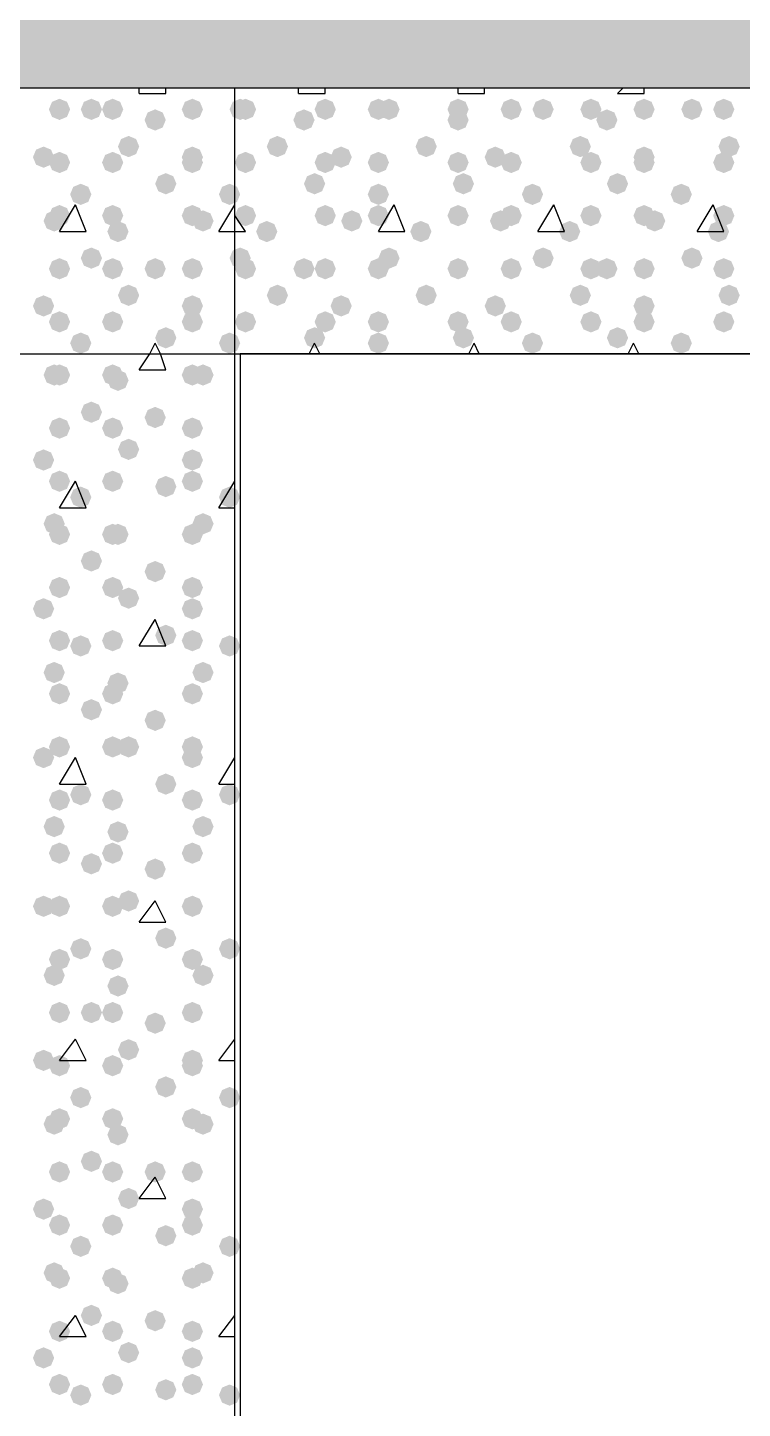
# Model space of a CAD drawing. Header units: millimetres. Extents: x 0 to 420, y 0 to 297.
# Drawn here: x 195.24 to 200.94, y 196.24 to 207.24 of the extents above; entities that cross this region are included whole.
import ezdxf

# ---------------------------------------------------------------- set-up
doc = ezdxf.new("R2010")
doc.units = ezdxf.units.MM
doc.layers.get('0').update_dxf_attribs({"linetype": 'CONTINUOUS'})

msp = doc.modelspace()

# ---------------------------------------------------------------- hatches: boundary and pattern name
at = {"true_color": 0x000008}
h = msp.add_hatch(color=0, dxfattribs=at)
h.paths.add_polyline_path([(379.518333, 225.806), (33.401, 225.806), (379.518333, 206.756)], flags=0)
h.paths.add_polyline_path([(33.401, 225.806), (379.518333, 206.756), (33.401, 206.756)], flags=0)
at = {"true_color": 0x000007}
for points in [[(195.58, 206.586667), (195.555129, 206.526871), (195.495333, 206.502), (195.435538, 206.526871), (195.410667, 206.586667), (195.435537, 206.646462), (195.495333, 206.671333), (195.555129, 206.646463)], [(195.834, 206.586667), (195.809129, 206.526871), (195.749333, 206.502), (195.689538, 206.526871), (195.664667, 206.586667), (195.689537, 206.646462), (195.749333, 206.671333), (195.809129, 206.646463)], [(196.003333, 206.586667), (195.978462, 206.526871), (195.918667, 206.502), (195.858871, 206.526871), (195.834, 206.586667), (195.858871, 206.646462), (195.918667, 206.671333), (195.978462, 206.646463)], [(196.638333, 206.586667), (196.613463, 206.526871), (196.553667, 206.502), (196.493871, 206.526871), (196.469, 206.586667), (196.493871, 206.646462), (196.553667, 206.671333), (196.613462, 206.646463)], [(196.342, 206.502), (196.317129, 206.442204), (196.257333, 206.417333), (196.197538, 206.442204), (196.172667, 206.502), (196.197537, 206.561796), (196.257333, 206.586667), (196.317129, 206.561796)], [(195.453, 206.205667), (195.428129, 206.145871), (195.368333, 206.121), (195.308538, 206.145871), (195.283667, 206.205667), (195.308537, 206.265462), (195.368333, 206.290333), (195.428129, 206.265463)], [(196.130333, 206.290333), (196.105462, 206.230537), (196.045667, 206.205667), (195.985871, 206.230537), (195.961, 206.290333), (195.985871, 206.350129), (196.045667, 206.375), (196.105462, 206.350129)], [(196.638333, 206.205667), (196.613463, 206.145871), (196.553667, 206.121), (196.493871, 206.145871), (196.469, 206.205667), (196.493871, 206.265462), (196.553667, 206.290333), (196.613462, 206.265463)], [(195.58, 206.163333), (195.555129, 206.103537), (195.495333, 206.078667), (195.435538, 206.103537), (195.410667, 206.163333), (195.435537, 206.223129), (195.495333, 206.248), (195.555129, 206.223129)], [(196.003333, 206.163333), (195.978462, 206.103537), (195.918667, 206.078667), (195.858871, 206.103537), (195.834, 206.163333), (195.858871, 206.223129), (195.918667, 206.248), (195.978462, 206.223129)], [(196.638333, 206.163333), (196.613463, 206.103537), (196.553667, 206.078667), (196.493871, 206.103537), (196.469, 206.163333), (196.493871, 206.223129), (196.553667, 206.248), (196.613462, 206.223129)], [(196.426667, 205.994), (196.401796, 205.934204), (196.342, 205.909333), (196.282204, 205.934204), (196.257333, 205.994), (196.282204, 206.053796), (196.342, 206.078667), (196.401796, 206.053796)], [(195.749333, 205.909333), (195.724463, 205.849538), (195.664667, 205.824667), (195.604871, 205.849538), (195.58, 205.909333), (195.604871, 205.969129), (195.664667, 205.994), (195.724462, 205.969129)], [(196.934667, 205.909333), (196.909796, 205.849538), (196.85, 205.824667), (196.790204, 205.849538), (196.765333, 205.909333), (196.790204, 205.969129), (196.85, 205.994), (196.909796, 205.969129)], [(195.537667, 205.697667), (195.512796, 205.637871), (195.453, 205.613), (195.393204, 205.637871), (195.368333, 205.697667), (195.393204, 205.757462), (195.453, 205.782333), (195.512796, 205.757463)], [(195.58, 205.74), (195.555129, 205.680204), (195.495333, 205.655333), (195.435538, 205.680204), (195.410667, 205.74), (195.435537, 205.799796), (195.495333, 205.824667), (195.555129, 205.799796)], [(196.003333, 205.74), (195.978462, 205.680204), (195.918667, 205.655333), (195.858871, 205.680204), (195.834, 205.74), (195.858871, 205.799796), (195.918667, 205.824667), (195.978462, 205.799796)], [(196.638333, 205.74), (196.613463, 205.680204), (196.553667, 205.655333), (196.493871, 205.680204), (196.469, 205.74), (196.493871, 205.799796), (196.553667, 205.824667), (196.613462, 205.799796)], [(196.723, 205.697667), (196.698129, 205.637871), (196.638333, 205.613), (196.578537, 205.637871), (196.553667, 205.697667), (196.578537, 205.757462), (196.638333, 205.782333), (196.698129, 205.757463)], [(196.045667, 205.613), (196.020796, 205.553204), (195.961, 205.528333), (195.901204, 205.553204), (195.876333, 205.613), (195.901204, 205.672796), (195.961, 205.697667), (196.020796, 205.672796)], [(195.834, 205.401333), (195.809129, 205.341537), (195.749333, 205.316667), (195.689538, 205.341537), (195.664667, 205.401333), (195.689537, 205.461129), (195.749333, 205.486), (195.809129, 205.461129)], [(195.58, 205.316667), (195.555129, 205.256871), (195.495333, 205.232), (195.435538, 205.256871), (195.410667, 205.316667), (195.435537, 205.376462), (195.495333, 205.401333), (195.555129, 205.376463)], [(196.003333, 205.316667), (195.978462, 205.256871), (195.918667, 205.232), (195.858871, 205.256871), (195.834, 205.316667), (195.858871, 205.376462), (195.918667, 205.401333), (195.978462, 205.376463)], [(196.342, 205.316667), (196.317129, 205.256871), (196.257333, 205.232), (196.197538, 205.256871), (196.172667, 205.316667), (196.197537, 205.376462), (196.257333, 205.401333), (196.317129, 205.376463)], [(196.638333, 205.316667), (196.613463, 205.256871), (196.553667, 205.232), (196.493871, 205.256871), (196.469, 205.316667), (196.493871, 205.376462), (196.553667, 205.401333), (196.613462, 205.376463)], [(196.130333, 205.105), (196.105462, 205.045204), (196.045667, 205.020333), (195.985871, 205.045204), (195.961, 205.105), (195.985871, 205.164796), (196.045667, 205.189667), (196.105462, 205.164796)], [(195.453, 205.020333), (195.428129, 204.960537), (195.368333, 204.935667), (195.308538, 204.960537), (195.283667, 205.020333), (195.308537, 205.080129), (195.368333, 205.105), (195.428129, 205.080129)], [(196.638333, 205.020333), (196.613463, 204.960537), (196.553667, 204.935667), (196.493871, 204.960537), (196.469, 205.020333), (196.493871, 205.080129), (196.553667, 205.105), (196.613462, 205.080129)], [(195.58, 204.893333), (195.555129, 204.833537), (195.495333, 204.808667), (195.435538, 204.833537), (195.410667, 204.893333), (195.435537, 204.953129), (195.495333, 204.978), (195.555129, 204.953129)], [(196.003333, 204.893333), (195.978462, 204.833537), (195.918667, 204.808667), (195.858871, 204.833537), (195.834, 204.893333), (195.858871, 204.953129), (195.918667, 204.978), (195.978462, 204.953129)], [(196.638333, 204.893333), (196.613463, 204.833537), (196.553667, 204.808667), (196.493871, 204.833537), (196.469, 204.893333), (196.493871, 204.953129), (196.553667, 204.978), (196.613462, 204.953129)], [(195.749333, 204.724), (195.724463, 204.664204), (195.664667, 204.639333), (195.604871, 204.664204), (195.58, 204.724), (195.604871, 204.783796), (195.664667, 204.808667), (195.724462, 204.783796)], [(196.426667, 204.766333), (196.401796, 204.706537), (196.342, 204.681667), (196.282204, 204.706537), (196.257333, 204.766333), (196.282204, 204.826129), (196.342, 204.851), (196.401796, 204.826129)], [(196.934667, 204.724), (196.909796, 204.664204), (196.85, 204.639333), (196.790204, 204.664204), (196.765333, 204.724), (196.790204, 204.783796), (196.85, 204.808667), (196.909796, 204.783796)]]:
    msp.add_hatch(color=0, dxfattribs=at).paths.add_polyline_path(points, flags=0)
at = {"true_color": 0x000008}
for points in [[(197.019333, 206.586667), (196.994463, 206.526871), (196.934667, 206.502), (196.874871, 206.526871), (196.85, 206.586667), (196.874871, 206.646462), (196.934667, 206.671333), (196.994462, 206.646463)], [(197.061667, 206.586667), (197.036796, 206.526871), (196.977, 206.502), (196.917204, 206.526871), (196.892333, 206.586667), (196.917204, 206.646462), (196.977, 206.671333), (197.036796, 206.646463)], [(197.696667, 206.586667), (197.671796, 206.526871), (197.612, 206.502), (197.552204, 206.526871), (197.527333, 206.586667), (197.552204, 206.646462), (197.612, 206.671333), (197.671796, 206.646463)], [(198.12, 206.586667), (198.095129, 206.526871), (198.035333, 206.502), (197.975538, 206.526871), (197.950667, 206.586667), (197.975537, 206.646462), (198.035333, 206.671333), (198.095129, 206.646463)], [(198.204667, 206.586667), (198.179796, 206.526871), (198.12, 206.502), (198.060204, 206.526871), (198.035333, 206.586667), (198.060204, 206.646462), (198.12, 206.671333), (198.179796, 206.646463)], [(198.755, 206.586667), (198.730129, 206.526871), (198.670333, 206.502), (198.610538, 206.526871), (198.585667, 206.586667), (198.610537, 206.646462), (198.670333, 206.671333), (198.730129, 206.646463)], [(199.178333, 206.586667), (199.153462, 206.526871), (199.093667, 206.502), (199.033871, 206.526871), (199.009, 206.586667), (199.033871, 206.646462), (199.093667, 206.671333), (199.153462, 206.646463)], [(199.432333, 206.586667), (199.407462, 206.526871), (199.347667, 206.502), (199.287871, 206.526871), (199.263, 206.586667), (199.287871, 206.646462), (199.347667, 206.671333), (199.407462, 206.646463)], [(199.813333, 206.586667), (199.788462, 206.526871), (199.728667, 206.502), (199.668871, 206.526871), (199.644, 206.586667), (199.668871, 206.646462), (199.728667, 206.671333), (199.788462, 206.646463)], [(200.236667, 206.586667), (200.211796, 206.526871), (200.152, 206.502), (200.092204, 206.526871), (200.067333, 206.586667), (200.092204, 206.646462), (200.152, 206.671333), (200.211796, 206.646463)], [(200.617667, 206.586667), (200.592796, 206.526871), (200.533, 206.502), (200.473204, 206.526871), (200.448333, 206.586667), (200.473204, 206.646462), (200.533, 206.671333), (200.592796, 206.646463)], [(200.871667, 206.586667), (200.846796, 206.526871), (200.787, 206.502), (200.727204, 206.526871), (200.702333, 206.586667), (200.727204, 206.646462), (200.787, 206.671333), (200.846796, 206.646463)], [(197.527333, 206.502), (197.502462, 206.442204), (197.442667, 206.417333), (197.382871, 206.442204), (197.358, 206.502), (197.382871, 206.561796), (197.442667, 206.586667), (197.502462, 206.561796)], [(198.755, 206.502), (198.730129, 206.442204), (198.670333, 206.417333), (198.610538, 206.442204), (198.585667, 206.502), (198.610537, 206.561796), (198.670333, 206.586667), (198.730129, 206.561796)], [(199.940333, 206.502), (199.915462, 206.442204), (199.855667, 206.417333), (199.795871, 206.442204), (199.771, 206.502), (199.795871, 206.561796), (199.855667, 206.586667), (199.915462, 206.561796)], [(197.315667, 206.290333), (197.290796, 206.230537), (197.231, 206.205667), (197.171204, 206.230537), (197.146333, 206.290333), (197.171204, 206.350129), (197.231, 206.375), (197.290796, 206.350129)], [(197.823667, 206.205667), (197.798796, 206.145871), (197.739, 206.121), (197.679204, 206.145871), (197.654333, 206.205667), (197.679204, 206.265462), (197.739, 206.290333), (197.798796, 206.265463)], [(198.501, 206.290333), (198.476129, 206.230537), (198.416333, 206.205667), (198.356538, 206.230537), (198.331667, 206.290333), (198.356537, 206.350129), (198.416333, 206.375), (198.476129, 206.350129)], [(199.051333, 206.205667), (199.026462, 206.145871), (198.966667, 206.121), (198.906871, 206.145871), (198.882, 206.205667), (198.906871, 206.265462), (198.966667, 206.290333), (199.026462, 206.265463)], [(199.728667, 206.290333), (199.703796, 206.230537), (199.644, 206.205667), (199.584204, 206.230537), (199.559333, 206.290333), (199.584204, 206.350129), (199.644, 206.375), (199.703796, 206.350129)], [(200.236667, 206.205667), (200.211796, 206.145871), (200.152, 206.121), (200.092204, 206.145871), (200.067333, 206.205667), (200.092204, 206.265462), (200.152, 206.290333), (200.211796, 206.265463)], [(200.914, 206.290333), (200.889129, 206.230537), (200.829333, 206.205667), (200.769538, 206.230537), (200.744667, 206.290333), (200.769537, 206.350129), (200.829333, 206.375), (200.889129, 206.350129)], [(197.061667, 206.163333), (197.036796, 206.103537), (196.977, 206.078667), (196.917204, 206.103537), (196.892333, 206.163333), (196.917204, 206.223129), (196.977, 206.248), (197.036796, 206.223129)], [(197.696667, 206.163333), (197.671796, 206.103537), (197.612, 206.078667), (197.552204, 206.103537), (197.527333, 206.163333), (197.552204, 206.223129), (197.612, 206.248), (197.671796, 206.223129)], [(198.12, 206.163333), (198.095129, 206.103537), (198.035333, 206.078667), (197.975538, 206.103537), (197.950667, 206.163333), (197.975537, 206.223129), (198.035333, 206.248), (198.095129, 206.223129)], [(198.755, 206.163333), (198.730129, 206.103537), (198.670333, 206.078667), (198.610538, 206.103537), (198.585667, 206.163333), (198.610537, 206.223129), (198.670333, 206.248), (198.730129, 206.223129)], [(199.178333, 206.163333), (199.153462, 206.103537), (199.093667, 206.078667), (199.033871, 206.103537), (199.009, 206.163333), (199.033871, 206.223129), (199.093667, 206.248), (199.153462, 206.223129)], [(199.813333, 206.163333), (199.788462, 206.103537), (199.728667, 206.078667), (199.668871, 206.103537), (199.644, 206.163333), (199.668871, 206.223129), (199.728667, 206.248), (199.788462, 206.223129)], [(200.236667, 206.163333), (200.211796, 206.103537), (200.152, 206.078667), (200.092204, 206.103537), (200.067333, 206.163333), (200.092204, 206.223129), (200.152, 206.248), (200.211796, 206.223129)], [(200.871667, 206.163333), (200.846796, 206.103537), (200.787, 206.078667), (200.727204, 206.103537), (200.702333, 206.163333), (200.727204, 206.223129), (200.787, 206.248), (200.846796, 206.223129)], [(197.612, 205.994), (197.587129, 205.934204), (197.527333, 205.909333), (197.467537, 205.934204), (197.442667, 205.994), (197.467537, 206.053796), (197.527333, 206.078667), (197.587129, 206.053796)], [(198.797333, 205.994), (198.772462, 205.934204), (198.712667, 205.909333), (198.652871, 205.934204), (198.628, 205.994), (198.652871, 206.053796), (198.712667, 206.078667), (198.772462, 206.053796)], [(200.025, 205.994), (200.000129, 205.934204), (199.940333, 205.909333), (199.880538, 205.934204), (199.855667, 205.994), (199.880537, 206.053796), (199.940333, 206.078667), (200.000129, 206.053796)], [(198.12, 205.909333), (198.095129, 205.849538), (198.035333, 205.824667), (197.975538, 205.849538), (197.950667, 205.909333), (197.975537, 205.969129), (198.035333, 205.994), (198.095129, 205.969129)], [(199.347667, 205.909333), (199.322796, 205.849538), (199.263, 205.824667), (199.203204, 205.849538), (199.178333, 205.909333), (199.203204, 205.969129), (199.263, 205.994), (199.322796, 205.969129)], [(200.533, 205.909333), (200.508129, 205.849538), (200.448333, 205.824667), (200.388537, 205.849538), (200.363667, 205.909333), (200.388537, 205.969129), (200.448333, 205.994), (200.508129, 205.969129)], [(197.061667, 205.74), (197.036796, 205.680204), (196.977, 205.655333), (196.917204, 205.680204), (196.892333, 205.74), (196.917204, 205.799796), (196.977, 205.824667), (197.036796, 205.799796)], [(197.696667, 205.74), (197.671796, 205.680204), (197.612, 205.655333), (197.552204, 205.680204), (197.527333, 205.74), (197.552204, 205.799796), (197.612, 205.824667), (197.671796, 205.799796)], [(197.908333, 205.697667), (197.883463, 205.637871), (197.823667, 205.613), (197.763871, 205.637871), (197.739, 205.697667), (197.763871, 205.757462), (197.823667, 205.782333), (197.883462, 205.757463)], [(198.12, 205.74), (198.095129, 205.680204), (198.035333, 205.655333), (197.975538, 205.680204), (197.950667, 205.74), (197.975537, 205.799796), (198.035333, 205.824667), (198.095129, 205.799796)], [(198.755, 205.74), (198.730129, 205.680204), (198.670333, 205.655333), (198.610538, 205.680204), (198.585667, 205.74), (198.610537, 205.799796), (198.670333, 205.824667), (198.730129, 205.799796)], [(199.093667, 205.697667), (199.068796, 205.637871), (199.009, 205.613), (198.949204, 205.637871), (198.924333, 205.697667), (198.949204, 205.757462), (199.009, 205.782333), (199.068796, 205.757463)], [(199.178333, 205.74), (199.153462, 205.680204), (199.093667, 205.655333), (199.033871, 205.680204), (199.009, 205.74), (199.033871, 205.799796), (199.093667, 205.824667), (199.153462, 205.799796)], [(199.813333, 205.74), (199.788462, 205.680204), (199.728667, 205.655333), (199.668871, 205.680204), (199.644, 205.74), (199.668871, 205.799796), (199.728667, 205.824667), (199.788462, 205.799796)], [(200.236667, 205.74), (200.211796, 205.680204), (200.152, 205.655333), (200.092204, 205.680204), (200.067333, 205.74), (200.092204, 205.799796), (200.152, 205.824667), (200.211796, 205.799796)], [(200.321333, 205.697667), (200.296462, 205.637871), (200.236667, 205.613), (200.176871, 205.637871), (200.152, 205.697667), (200.176871, 205.757462), (200.236667, 205.782333), (200.296462, 205.757463)], [(200.871667, 205.74), (200.846796, 205.680204), (200.787, 205.655333), (200.727204, 205.680204), (200.702333, 205.74), (200.727204, 205.799796), (200.787, 205.824667), (200.846796, 205.799796)], [(197.231, 205.613), (197.206129, 205.553204), (197.146333, 205.528333), (197.086538, 205.553204), (197.061667, 205.613), (197.086537, 205.672796), (197.146333, 205.697667), (197.206129, 205.672796)], [(198.458667, 205.613), (198.433796, 205.553204), (198.374, 205.528333), (198.314204, 205.553204), (198.289333, 205.613), (198.314204, 205.672796), (198.374, 205.697667), (198.433796, 205.672796)], [(199.644, 205.613), (199.619129, 205.553204), (199.559333, 205.528333), (199.499538, 205.553204), (199.474667, 205.613), (199.499537, 205.672796), (199.559333, 205.697667), (199.619129, 205.672796)], [(200.829333, 205.613), (200.804463, 205.553204), (200.744667, 205.528333), (200.684871, 205.553204), (200.66, 205.613), (200.684871, 205.672796), (200.744667, 205.697667), (200.804462, 205.672796)], [(197.019333, 205.401333), (196.994463, 205.341537), (196.934667, 205.316667), (196.874871, 205.341537), (196.85, 205.401333), (196.874871, 205.461129), (196.934667, 205.486), (196.994462, 205.461129)], [(198.204667, 205.401333), (198.179796, 205.341537), (198.12, 205.316667), (198.060204, 205.341537), (198.035333, 205.401333), (198.060204, 205.461129), (198.12, 205.486), (198.179796, 205.461129)], [(199.432333, 205.401333), (199.407462, 205.341537), (199.347667, 205.316667), (199.287871, 205.341537), (199.263, 205.401333), (199.287871, 205.461129), (199.347667, 205.486), (199.407462, 205.461129)], [(200.617667, 205.401333), (200.592796, 205.341537), (200.533, 205.316667), (200.473204, 205.341537), (200.448333, 205.401333), (200.473204, 205.461129), (200.533, 205.486), (200.592796, 205.461129)], [(197.061667, 205.316667), (197.036796, 205.256871), (196.977, 205.232), (196.917204, 205.256871), (196.892333, 205.316667), (196.917204, 205.376462), (196.977, 205.401333), (197.036796, 205.376463)], [(197.527333, 205.316667), (197.502462, 205.256871), (197.442667, 205.232), (197.382871, 205.256871), (197.358, 205.316667), (197.382871, 205.376462), (197.442667, 205.401333), (197.502462, 205.376463)], [(197.696667, 205.316667), (197.671796, 205.256871), (197.612, 205.232), (197.552204, 205.256871), (197.527333, 205.316667), (197.552204, 205.376462), (197.612, 205.401333), (197.671796, 205.376463)], [(198.12, 205.316667), (198.095129, 205.256871), (198.035333, 205.232), (197.975538, 205.256871), (197.950667, 205.316667), (197.975537, 205.376462), (198.035333, 205.401333), (198.095129, 205.376463)], [(198.755, 205.316667), (198.730129, 205.256871), (198.670333, 205.232), (198.610538, 205.256871), (198.585667, 205.316667), (198.610537, 205.376462), (198.670333, 205.401333), (198.730129, 205.376463)], [(198.755, 205.316667), (198.730129, 205.256871), (198.670333, 205.232), (198.610538, 205.256871), (198.585667, 205.316667), (198.610537, 205.376462), (198.670333, 205.401333), (198.730129, 205.376463)], [(199.178333, 205.316667), (199.153462, 205.256871), (199.093667, 205.232), (199.033871, 205.256871), (199.009, 205.316667), (199.033871, 205.376462), (199.093667, 205.401333), (199.153462, 205.376463)], [(199.813333, 205.316667), (199.788462, 205.256871), (199.728667, 205.232), (199.668871, 205.256871), (199.644, 205.316667), (199.668871, 205.376462), (199.728667, 205.401333), (199.788462, 205.376463)], [(199.940333, 205.316667), (199.915462, 205.256871), (199.855667, 205.232), (199.795871, 205.256871), (199.771, 205.316667), (199.795871, 205.376462), (199.855667, 205.401333), (199.915462, 205.376463)], [(200.236667, 205.316667), (200.211796, 205.256871), (200.152, 205.232), (200.092204, 205.256871), (200.067333, 205.316667), (200.092204, 205.376462), (200.152, 205.401333), (200.211796, 205.376463)], [(200.871667, 205.316667), (200.846796, 205.256871), (200.787, 205.232), (200.727204, 205.256871), (200.702333, 205.316667), (200.727204, 205.376462), (200.787, 205.401333), (200.846796, 205.376463)], [(197.315667, 205.105), (197.290796, 205.045204), (197.231, 205.020333), (197.171204, 205.045204), (197.146333, 205.105), (197.171204, 205.164796), (197.231, 205.189667), (197.290796, 205.164796)], [(198.501, 205.105), (198.476129, 205.045204), (198.416333, 205.020333), (198.356538, 205.045204), (198.331667, 205.105), (198.356537, 205.164796), (198.416333, 205.189667), (198.476129, 205.164796)], [(199.728667, 205.105), (199.703796, 205.045204), (199.644, 205.020333), (199.584204, 205.045204), (199.559333, 205.105), (199.584204, 205.164796), (199.644, 205.189667), (199.703796, 205.164796)], [(200.914, 205.105), (200.889129, 205.045204), (200.829333, 205.020333), (200.769538, 205.045204), (200.744667, 205.105), (200.769537, 205.164796), (200.829333, 205.189667), (200.889129, 205.164796)], [(197.823667, 205.020333), (197.798796, 204.960537), (197.739, 204.935667), (197.679204, 204.960537), (197.654333, 205.020333), (197.679204, 205.080129), (197.739, 205.105), (197.798796, 205.080129)], [(199.051333, 205.020333), (199.026462, 204.960537), (198.966667, 204.935667), (198.906871, 204.960537), (198.882, 205.020333), (198.906871, 205.080129), (198.966667, 205.105), (199.026462, 205.080129)], [(200.236667, 205.020333), (200.211796, 204.960537), (200.152, 204.935667), (200.092204, 204.960537), (200.067333, 205.020333), (200.092204, 205.080129), (200.152, 205.105), (200.211796, 205.080129)], [(197.061667, 204.893333), (197.036796, 204.833537), (196.977, 204.808667), (196.917204, 204.833537), (196.892333, 204.893333), (196.917204, 204.953129), (196.977, 204.978), (197.036796, 204.953129)], [(197.696667, 204.893333), (197.671796, 204.833537), (197.612, 204.808667), (197.552204, 204.833537), (197.527333, 204.893333), (197.552204, 204.953129), (197.612, 204.978), (197.671796, 204.953129)], [(198.12, 204.893333), (198.095129, 204.833537), (198.035333, 204.808667), (197.975538, 204.833537), (197.950667, 204.893333), (197.975537, 204.953129), (198.035333, 204.978), (198.095129, 204.953129)], [(198.755, 204.893333), (198.730129, 204.833537), (198.670333, 204.808667), (198.610538, 204.833537), (198.585667, 204.893333), (198.610537, 204.953129), (198.670333, 204.978), (198.730129, 204.953129)], [(199.178333, 204.893333), (199.153462, 204.833537), (199.093667, 204.808667), (199.033871, 204.833537), (199.009, 204.893333), (199.033871, 204.953129), (199.093667, 204.978), (199.153462, 204.953129)], [(199.813333, 204.893333), (199.788462, 204.833537), (199.728667, 204.808667), (199.668871, 204.833537), (199.644, 204.893333), (199.668871, 204.953129), (199.728667, 204.978), (199.788462, 204.953129)], [(200.236667, 204.893333), (200.211796, 204.833537), (200.152, 204.808667), (200.092204, 204.833537), (200.067333, 204.893333), (200.092204, 204.953129), (200.152, 204.978), (200.211796, 204.953129)], [(200.871667, 204.893333), (200.846796, 204.833537), (200.787, 204.808667), (200.727204, 204.833537), (200.702333, 204.893333), (200.727204, 204.953129), (200.787, 204.978), (200.846796, 204.953129)], [(197.612, 204.766333), (197.587129, 204.706537), (197.527333, 204.681667), (197.467537, 204.706537), (197.442667, 204.766333), (197.467537, 204.826129), (197.527333, 204.851), (197.587129, 204.826129)], [(198.12, 204.724), (198.095129, 204.664204), (198.035333, 204.639333), (197.975538, 204.664204), (197.950667, 204.724), (197.975537, 204.783796), (198.035333, 204.808667), (198.095129, 204.783796)], [(198.797333, 204.766333), (198.772462, 204.706537), (198.712667, 204.681667), (198.652871, 204.706537), (198.628, 204.766333), (198.652871, 204.826129), (198.712667, 204.851), (198.772462, 204.826129)], [(199.347667, 204.724), (199.322796, 204.664204), (199.263, 204.639333), (199.203204, 204.664204), (199.178333, 204.724), (199.203204, 204.783796), (199.263, 204.808667), (199.322796, 204.783796)], [(200.025, 204.766333), (200.000129, 204.706537), (199.940333, 204.681667), (199.880538, 204.706537), (199.855667, 204.766333), (199.880537, 204.826129), (199.940333, 204.851), (200.000129, 204.826129)], [(200.533, 204.724), (200.508129, 204.664204), (200.448333, 204.639333), (200.388537, 204.664204), (200.363667, 204.724), (200.388537, 204.783796), (200.448333, 204.808667), (200.508129, 204.783796)], [(195.537667, 204.47), (195.512796, 204.410204), (195.453, 204.385333), (195.393204, 204.410204), (195.368333, 204.47), (195.393204, 204.529796), (195.453, 204.554667), (195.512796, 204.529796)], [(195.58, 204.47), (195.555129, 204.410204), (195.495333, 204.385333), (195.435538, 204.410204), (195.410667, 204.47), (195.435537, 204.529796), (195.495333, 204.554667), (195.555129, 204.529796)], [(196.003333, 204.47), (195.978462, 204.410204), (195.918667, 204.385333), (195.858871, 204.410204), (195.834, 204.47), (195.858871, 204.529796), (195.918667, 204.554667), (195.978462, 204.529796)], [(196.638333, 204.47), (196.613463, 204.410204), (196.553667, 204.385333), (196.493871, 204.410204), (196.469, 204.47), (196.493871, 204.529796), (196.553667, 204.554667), (196.613462, 204.529796)], [(196.723, 204.47), (196.698129, 204.410204), (196.638333, 204.385333), (196.578537, 204.410204), (196.553667, 204.47), (196.578537, 204.529796), (196.638333, 204.554667), (196.698129, 204.529796)], [(196.045667, 204.427667), (196.020796, 204.367871), (195.961, 204.343), (195.901204, 204.367871), (195.876333, 204.427667), (195.901204, 204.487462), (195.961, 204.512333), (196.020796, 204.487463)], [(195.834, 204.173667), (195.809129, 204.113871), (195.749333, 204.089), (195.689538, 204.113871), (195.664667, 204.173667), (195.689537, 204.233462), (195.749333, 204.258333), (195.809129, 204.233463)], [(196.342, 204.131333), (196.317129, 204.071537), (196.257333, 204.046667), (196.197538, 204.071537), (196.172667, 204.131333), (196.197537, 204.191129), (196.257333, 204.216), (196.317129, 204.191129)], [(195.58, 204.046667), (195.555129, 203.986871), (195.495333, 203.962), (195.435538, 203.986871), (195.410667, 204.046667), (195.435537, 204.106462), (195.495333, 204.131333), (195.555129, 204.106463)], [(196.003333, 204.046667), (195.978462, 203.986871), (195.918667, 203.962), (195.858871, 203.986871), (195.834, 204.046667), (195.858871, 204.106462), (195.918667, 204.131333), (195.978462, 204.106463)], [(196.638333, 204.046667), (196.613463, 203.986871), (196.553667, 203.962), (196.493871, 203.986871), (196.469, 204.046667), (196.493871, 204.106462), (196.553667, 204.131333), (196.613462, 204.106463)], [(195.453, 203.792667), (195.428129, 203.732871), (195.368333, 203.708), (195.308538, 203.732871), (195.283667, 203.792667), (195.308537, 203.852462), (195.368333, 203.877333), (195.428129, 203.852463)], [(196.130333, 203.877333), (196.105462, 203.817537), (196.045667, 203.792667), (195.985871, 203.817537), (195.961, 203.877333), (195.985871, 203.937129), (196.045667, 203.962), (196.105462, 203.937129)], [(196.638333, 203.792667), (196.613463, 203.732871), (196.553667, 203.708), (196.493871, 203.732871), (196.469, 203.792667), (196.493871, 203.852462), (196.553667, 203.877333), (196.613462, 203.852463)], [(195.58, 203.623333), (195.555129, 203.563538), (195.495333, 203.538667), (195.435538, 203.563538), (195.410667, 203.623333), (195.435537, 203.683129), (195.495333, 203.708), (195.555129, 203.683129)], [(196.003333, 203.623333), (195.978462, 203.563538), (195.918667, 203.538667), (195.858871, 203.563538), (195.834, 203.623333), (195.858871, 203.683129), (195.918667, 203.708), (195.978462, 203.683129)], [(196.426667, 203.581), (196.401796, 203.521204), (196.342, 203.496333), (196.282204, 203.521204), (196.257333, 203.581), (196.282204, 203.640796), (196.342, 203.665667), (196.401796, 203.640796)], [(196.638333, 203.623333), (196.613463, 203.563538), (196.553667, 203.538667), (196.493871, 203.563538), (196.469, 203.623333), (196.493871, 203.683129), (196.553667, 203.708), (196.613462, 203.683129)], [(195.749333, 203.496333), (195.724463, 203.436537), (195.664667, 203.411667), (195.604871, 203.436537), (195.58, 203.496333), (195.604871, 203.556129), (195.664667, 203.581), (195.724462, 203.556129)], [(196.934667, 203.496333), (196.909796, 203.436537), (196.85, 203.411667), (196.790204, 203.436537), (196.765333, 203.496333), (196.790204, 203.556129), (196.85, 203.581), (196.909796, 203.556129)], [(195.537667, 203.284667), (195.512796, 203.224871), (195.453, 203.2), (195.393204, 203.224871), (195.368333, 203.284667), (195.393204, 203.344462), (195.453, 203.369333), (195.512796, 203.344463)], [(196.723, 203.284667), (196.698129, 203.224871), (196.638333, 203.2), (196.578537, 203.224871), (196.553667, 203.284667), (196.578537, 203.344462), (196.638333, 203.369333), (196.698129, 203.344463)], [(195.58, 203.2), (195.555129, 203.140204), (195.495333, 203.115333), (195.435538, 203.140204), (195.410667, 203.2), (195.435537, 203.259796), (195.495333, 203.284667), (195.555129, 203.259796)], [(196.003333, 203.2), (195.978462, 203.140204), (195.918667, 203.115333), (195.858871, 203.140204), (195.834, 203.2), (195.858871, 203.259796), (195.918667, 203.284667), (195.978462, 203.259796)], [(196.045667, 203.2), (196.020796, 203.140204), (195.961, 203.115333), (195.901204, 203.140204), (195.876333, 203.2), (195.901204, 203.259796), (195.961, 203.284667), (196.020796, 203.259796)], [(196.638333, 203.2), (196.613463, 203.140204), (196.553667, 203.115333), (196.493871, 203.140204), (196.469, 203.2), (196.493871, 203.259796), (196.553667, 203.284667), (196.613462, 203.259796)], [(195.834, 202.988333), (195.809129, 202.928537), (195.749333, 202.903667), (195.689538, 202.928537), (195.664667, 202.988333), (195.689537, 203.048129), (195.749333, 203.073), (195.809129, 203.048129)], [(196.342, 202.903667), (196.317129, 202.843871), (196.257333, 202.819), (196.197538, 202.843871), (196.172667, 202.903667), (196.197537, 202.963462), (196.257333, 202.988333), (196.317129, 202.963463)], [(195.58, 202.776667), (195.555129, 202.716871), (195.495333, 202.692), (195.435538, 202.716871), (195.410667, 202.776667), (195.435537, 202.836462), (195.495333, 202.861333), (195.555129, 202.836463)], [(196.003333, 202.776667), (195.978462, 202.716871), (195.918667, 202.692), (195.858871, 202.716871), (195.834, 202.776667), (195.858871, 202.836462), (195.918667, 202.861333), (195.978462, 202.836463)], [(196.130333, 202.692), (196.105462, 202.632204), (196.045667, 202.607333), (195.985871, 202.632204), (195.961, 202.692), (195.985871, 202.751796), (196.045667, 202.776667), (196.105462, 202.751796)], [(196.638333, 202.776667), (196.613463, 202.716871), (196.553667, 202.692), (196.493871, 202.716871), (196.469, 202.776667), (196.493871, 202.836462), (196.553667, 202.861333), (196.613462, 202.836463)], [(195.453, 202.607333), (195.428129, 202.547537), (195.368333, 202.522667), (195.308538, 202.547537), (195.283667, 202.607333), (195.308537, 202.667129), (195.368333, 202.692), (195.428129, 202.667129)], [(196.638333, 202.607333), (196.613463, 202.547537), (196.553667, 202.522667), (196.493871, 202.547537), (196.469, 202.607333), (196.493871, 202.667129), (196.553667, 202.692), (196.613462, 202.667129)], [(195.58, 202.353333), (195.555129, 202.293537), (195.495333, 202.268667), (195.435538, 202.293537), (195.410667, 202.353333), (195.435537, 202.413129), (195.495333, 202.438), (195.555129, 202.413129)], [(196.003333, 202.353333), (195.978462, 202.293537), (195.918667, 202.268667), (195.858871, 202.293537), (195.834, 202.353333), (195.858871, 202.413129), (195.918667, 202.438), (195.978462, 202.413129)], [(196.426667, 202.395667), (196.401796, 202.335871), (196.342, 202.311), (196.282204, 202.335871), (196.257333, 202.395667), (196.282204, 202.455462), (196.342, 202.480333), (196.401796, 202.455463)], [(196.638333, 202.353333), (196.613463, 202.293537), (196.553667, 202.268667), (196.493871, 202.293537), (196.469, 202.353333), (196.493871, 202.413129), (196.553667, 202.438), (196.613462, 202.413129)], [(195.749333, 202.311), (195.724463, 202.251204), (195.664667, 202.226333), (195.604871, 202.251204), (195.58, 202.311), (195.604871, 202.370796), (195.664667, 202.395667), (195.724462, 202.370796)], [(196.934667, 202.311), (196.909796, 202.251204), (196.85, 202.226333), (196.790204, 202.251204), (196.765333, 202.311), (196.790204, 202.370796), (196.85, 202.395667), (196.909796, 202.370796)], [(195.537667, 202.099333), (195.512796, 202.039537), (195.453, 202.014667), (195.393204, 202.039537), (195.368333, 202.099333), (195.393204, 202.159129), (195.453, 202.184), (195.512796, 202.159129)], [(196.723, 202.099333), (196.698129, 202.039537), (196.638333, 202.014667), (196.578537, 202.039537), (196.553667, 202.099333), (196.578537, 202.159129), (196.638333, 202.184), (196.698129, 202.159129)], [(195.58, 201.93), (195.555129, 201.870204), (195.495333, 201.845333), (195.435538, 201.870204), (195.410667, 201.93), (195.435537, 201.989796), (195.495333, 202.014667), (195.555129, 201.989796)], [(196.003333, 201.93), (195.978462, 201.870204), (195.918667, 201.845333), (195.858871, 201.870204), (195.834, 201.93), (195.858871, 201.989796), (195.918667, 202.014667), (195.978462, 201.989796)], [(196.045667, 202.014667), (196.020796, 201.954871), (195.961, 201.93), (195.901204, 201.954871), (195.876333, 202.014667), (195.901204, 202.074462), (195.961, 202.099333), (196.020796, 202.074463)], [(196.638333, 201.93), (196.613463, 201.870204), (196.553667, 201.845333), (196.493871, 201.870204), (196.469, 201.93), (196.493871, 201.989796), (196.553667, 202.014667), (196.613462, 201.989796)], [(195.834, 201.803), (195.809129, 201.743204), (195.749333, 201.718333), (195.689538, 201.743204), (195.664667, 201.803), (195.689537, 201.862796), (195.749333, 201.887667), (195.809129, 201.862796)], [(196.342, 201.718333), (196.317129, 201.658537), (196.257333, 201.633667), (196.197538, 201.658537), (196.172667, 201.718333), (196.197537, 201.778129), (196.257333, 201.803), (196.317129, 201.778129)], [(195.58, 201.506667), (195.555129, 201.446871), (195.495333, 201.422), (195.435538, 201.446871), (195.410667, 201.506667), (195.435537, 201.566462), (195.495333, 201.591333), (195.555129, 201.566463)], [(196.003333, 201.506667), (195.978462, 201.446871), (195.918667, 201.422), (195.858871, 201.446871), (195.834, 201.506667), (195.858871, 201.566462), (195.918667, 201.591333), (195.978462, 201.566463)], [(196.130333, 201.506667), (196.105462, 201.446871), (196.045667, 201.422), (195.985871, 201.446871), (195.961, 201.506667), (195.985871, 201.566462), (196.045667, 201.591333), (196.105462, 201.566463)], [(196.638333, 201.506667), (196.613463, 201.446871), (196.553667, 201.422), (196.493871, 201.446871), (196.469, 201.506667), (196.493871, 201.566462), (196.553667, 201.591333), (196.613462, 201.566463)], [(195.453, 201.422), (195.428129, 201.362204), (195.368333, 201.337333), (195.308538, 201.362204), (195.283667, 201.422), (195.308537, 201.481796), (195.368333, 201.506667), (195.428129, 201.481796)], [(196.638333, 201.422), (196.613463, 201.362204), (196.553667, 201.337333), (196.493871, 201.362204), (196.469, 201.422), (196.493871, 201.481796), (196.553667, 201.506667), (196.613462, 201.481796)], [(196.426667, 201.210333), (196.401796, 201.150537), (196.342, 201.125667), (196.282204, 201.150537), (196.257333, 201.210333), (196.282204, 201.270129), (196.342, 201.295), (196.401796, 201.270129)], [(195.58, 201.083333), (195.555129, 201.023537), (195.495333, 200.998667), (195.435538, 201.023537), (195.410667, 201.083333), (195.435537, 201.143129), (195.495333, 201.168), (195.555129, 201.143129)], [(195.749333, 201.125667), (195.724463, 201.065871), (195.664667, 201.041), (195.604871, 201.065871), (195.58, 201.125667), (195.604871, 201.185462), (195.664667, 201.210333), (195.724462, 201.185463)], [(196.003333, 201.083333), (195.978462, 201.023537), (195.918667, 200.998667), (195.858871, 201.023537), (195.834, 201.083333), (195.858871, 201.143129), (195.918667, 201.168), (195.978462, 201.143129)], [(196.638333, 201.083333), (196.613463, 201.023537), (196.553667, 200.998667), (196.493871, 201.023537), (196.469, 201.083333), (196.493871, 201.143129), (196.553667, 201.168), (196.613462, 201.143129)], [(196.934667, 201.125667), (196.909796, 201.065871), (196.85, 201.041), (196.790204, 201.065871), (196.765333, 201.125667), (196.790204, 201.185462), (196.85, 201.210333), (196.909796, 201.185463)], [(195.537667, 200.871667), (195.512796, 200.811871), (195.453, 200.787), (195.393204, 200.811871), (195.368333, 200.871667), (195.393204, 200.931462), (195.453, 200.956333), (195.512796, 200.931463)], [(196.045667, 200.829333), (196.020796, 200.769537), (195.961, 200.744667), (195.901204, 200.769537), (195.876333, 200.829333), (195.901204, 200.889129), (195.961, 200.914), (196.020796, 200.889129)], [(196.723, 200.871667), (196.698129, 200.811871), (196.638333, 200.787), (196.578537, 200.811871), (196.553667, 200.871667), (196.578537, 200.931462), (196.638333, 200.956333), (196.698129, 200.931463)], [(195.58, 200.66), (195.555129, 200.600204), (195.495333, 200.575333), (195.435538, 200.600204), (195.410667, 200.66), (195.435537, 200.719796), (195.495333, 200.744667), (195.555129, 200.719796)], [(196.003333, 200.66), (195.978462, 200.600204), (195.918667, 200.575333), (195.858871, 200.600204), (195.834, 200.66), (195.858871, 200.719796), (195.918667, 200.744667), (195.978462, 200.719796)], [(196.638333, 200.66), (196.613463, 200.600204), (196.553667, 200.575333), (196.493871, 200.600204), (196.469, 200.66), (196.493871, 200.719796), (196.553667, 200.744667), (196.613462, 200.719796)], [(195.834, 200.575333), (195.809129, 200.515537), (195.749333, 200.490667), (195.689538, 200.515537), (195.664667, 200.575333), (195.689537, 200.635129), (195.749333, 200.66), (195.809129, 200.635129)], [(196.342, 200.533), (196.317129, 200.473204), (196.257333, 200.448333), (196.197538, 200.473204), (196.172667, 200.533), (196.197537, 200.592796), (196.257333, 200.617667), (196.317129, 200.592796)], [(196.130333, 200.279), (196.105462, 200.219204), (196.045667, 200.194333), (195.985871, 200.219204), (195.961, 200.279), (195.985871, 200.338796), (196.045667, 200.363667), (196.105462, 200.338796)], [(195.453, 200.236667), (195.428129, 200.176871), (195.368333, 200.152), (195.308538, 200.176871), (195.283667, 200.236667), (195.308537, 200.296462), (195.368333, 200.321333), (195.428129, 200.296463)], [(195.58, 200.236667), (195.555129, 200.176871), (195.495333, 200.152), (195.435538, 200.176871), (195.410667, 200.236667), (195.435537, 200.296462), (195.495333, 200.321333), (195.555129, 200.296463)], [(196.003333, 200.236667), (195.978462, 200.176871), (195.918667, 200.152), (195.858871, 200.176871), (195.834, 200.236667), (195.858871, 200.296462), (195.918667, 200.321333), (195.978462, 200.296463)], [(196.638333, 200.236667), (196.613463, 200.176871), (196.553667, 200.152), (196.493871, 200.176871), (196.469, 200.236667), (196.493871, 200.296462), (196.553667, 200.321333), (196.613462, 200.296463)], [(196.638333, 200.236667), (196.613463, 200.176871), (196.553667, 200.152), (196.493871, 200.176871), (196.469, 200.236667), (196.493871, 200.296462), (196.553667, 200.321333), (196.613462, 200.296463)], [(196.426667, 199.982667), (196.401796, 199.922871), (196.342, 199.898), (196.282204, 199.922871), (196.257333, 199.982667), (196.282204, 200.042462), (196.342, 200.067333), (196.401796, 200.042463)], [(195.749333, 199.898), (195.724463, 199.838204), (195.664667, 199.813333), (195.604871, 199.838204), (195.58, 199.898), (195.604871, 199.957796), (195.664667, 199.982667), (195.724462, 199.957796)], [(196.934667, 199.898), (196.909796, 199.838204), (196.85, 199.813333), (196.790204, 199.838204), (196.765333, 199.898), (196.790204, 199.957796), (196.85, 199.982667), (196.909796, 199.957796)], [(195.58, 199.813333), (195.555129, 199.753537), (195.495333, 199.728667), (195.435538, 199.753537), (195.410667, 199.813333), (195.435537, 199.873129), (195.495333, 199.898), (195.555129, 199.873129)], [(196.003333, 199.813333), (195.978462, 199.753537), (195.918667, 199.728667), (195.858871, 199.753537), (195.834, 199.813333), (195.858871, 199.873129), (195.918667, 199.898), (195.978462, 199.873129)], [(196.638333, 199.813333), (196.613463, 199.753537), (196.553667, 199.728667), (196.493871, 199.753537), (196.469, 199.813333), (196.493871, 199.873129), (196.553667, 199.898), (196.613462, 199.873129)], [(195.537667, 199.686333), (195.512796, 199.626537), (195.453, 199.601667), (195.393204, 199.626537), (195.368333, 199.686333), (195.393204, 199.746129), (195.453, 199.771), (195.512796, 199.746129)], [(196.045667, 199.601667), (196.020796, 199.541871), (195.961, 199.517), (195.901204, 199.541871), (195.876333, 199.601667), (195.901204, 199.661462), (195.961, 199.686333), (196.020796, 199.661463)], [(196.723, 199.686333), (196.698129, 199.626537), (196.638333, 199.601667), (196.578537, 199.626537), (196.553667, 199.686333), (196.578537, 199.746129), (196.638333, 199.771), (196.698129, 199.746129)], [(195.58, 199.39), (195.555129, 199.330204), (195.495333, 199.305333), (195.435538, 199.330204), (195.410667, 199.39), (195.435537, 199.449796), (195.495333, 199.474667), (195.555129, 199.449796)], [(195.834, 199.39), (195.809129, 199.330204), (195.749333, 199.305333), (195.689538, 199.330204), (195.664667, 199.39), (195.689537, 199.449796), (195.749333, 199.474667), (195.809129, 199.449796)], [(196.003333, 199.39), (195.978462, 199.330204), (195.918667, 199.305333), (195.858871, 199.330204), (195.834, 199.39), (195.858871, 199.449796), (195.918667, 199.474667), (195.978462, 199.449796)], [(196.638333, 199.39), (196.613463, 199.330204), (196.553667, 199.305333), (196.493871, 199.330204), (196.469, 199.39), (196.493871, 199.449796), (196.553667, 199.474667), (196.613462, 199.449796)], [(196.342, 199.305333), (196.317129, 199.245537), (196.257333, 199.220667), (196.197538, 199.245537), (196.172667, 199.305333), (196.197537, 199.365129), (196.257333, 199.39), (196.317129, 199.365129)], [(196.130333, 199.093667), (196.105462, 199.033871), (196.045667, 199.009), (195.985871, 199.033871), (195.961, 199.093667), (195.985871, 199.153462), (196.045667, 199.178333), (196.105462, 199.153463)], [(195.453, 199.009), (195.428129, 198.949204), (195.368333, 198.924333), (195.308538, 198.949204), (195.283667, 199.009), (195.308537, 199.068796), (195.368333, 199.093667), (195.428129, 199.068796)], [(195.58, 198.966667), (195.555129, 198.906871), (195.495333, 198.882), (195.435538, 198.906871), (195.410667, 198.966667), (195.435537, 199.026462), (195.495333, 199.051333), (195.555129, 199.026463)], [(196.003333, 198.966667), (195.978462, 198.906871), (195.918667, 198.882), (195.858871, 198.906871), (195.834, 198.966667), (195.858871, 199.026462), (195.918667, 199.051333), (195.978462, 199.026463)], [(196.638333, 199.009), (196.613463, 198.949204), (196.553667, 198.924333), (196.493871, 198.949204), (196.469, 199.009), (196.493871, 199.068796), (196.553667, 199.093667), (196.613462, 199.068796)], [(196.638333, 198.966667), (196.613463, 198.906871), (196.553667, 198.882), (196.493871, 198.906871), (196.469, 198.966667), (196.493871, 199.026462), (196.553667, 199.051333), (196.613462, 199.026463)], [(196.426667, 198.797333), (196.401796, 198.737537), (196.342, 198.712667), (196.282204, 198.737537), (196.257333, 198.797333), (196.282204, 198.857129), (196.342, 198.882), (196.401796, 198.857129)], [(195.749333, 198.712667), (195.724463, 198.652871), (195.664667, 198.628), (195.604871, 198.652871), (195.58, 198.712667), (195.604871, 198.772462), (195.664667, 198.797333), (195.724462, 198.772463)], [(196.934667, 198.712667), (196.909796, 198.652871), (196.85, 198.628), (196.790204, 198.652871), (196.765333, 198.712667), (196.790204, 198.772462), (196.85, 198.797333), (196.909796, 198.772463)], [(195.537667, 198.501), (195.512796, 198.441204), (195.453, 198.416333), (195.393204, 198.441204), (195.368333, 198.501), (195.393204, 198.560796), (195.453, 198.585667), (195.512796, 198.560796)], [(195.58, 198.543333), (195.555129, 198.483537), (195.495333, 198.458667), (195.435538, 198.483537), (195.410667, 198.543333), (195.435537, 198.603129), (195.495333, 198.628), (195.555129, 198.603129)], [(196.003333, 198.543333), (195.978462, 198.483537), (195.918667, 198.458667), (195.858871, 198.483537), (195.834, 198.543333), (195.858871, 198.603129), (195.918667, 198.628), (195.978462, 198.603129)], [(196.638333, 198.543333), (196.613463, 198.483537), (196.553667, 198.458667), (196.493871, 198.483537), (196.469, 198.543333), (196.493871, 198.603129), (196.553667, 198.628), (196.613462, 198.603129)], [(196.723, 198.501), (196.698129, 198.441204), (196.638333, 198.416333), (196.578537, 198.441204), (196.553667, 198.501), (196.578537, 198.560796), (196.638333, 198.585667), (196.698129, 198.560796)], [(196.045667, 198.416333), (196.020796, 198.356537), (195.961, 198.331667), (195.901204, 198.356537), (195.876333, 198.416333), (195.901204, 198.476129), (195.961, 198.501), (196.020796, 198.476129)], [(195.834, 198.204667), (195.809129, 198.144871), (195.749333, 198.12), (195.689538, 198.144871), (195.664667, 198.204667), (195.689537, 198.264462), (195.749333, 198.289333), (195.809129, 198.264463)], [(195.58, 198.12), (195.555129, 198.060204), (195.495333, 198.035333), (195.435538, 198.060204), (195.410667, 198.12), (195.435537, 198.179796), (195.495333, 198.204667), (195.555129, 198.179796)], [(196.003333, 198.12), (195.978462, 198.060204), (195.918667, 198.035333), (195.858871, 198.060204), (195.834, 198.12), (195.858871, 198.179796), (195.918667, 198.204667), (195.978462, 198.179796)], [(196.342, 198.12), (196.317129, 198.060204), (196.257333, 198.035333), (196.197538, 198.060204), (196.172667, 198.12), (196.197537, 198.179796), (196.257333, 198.204667), (196.317129, 198.179796)], [(196.638333, 198.12), (196.613463, 198.060204), (196.553667, 198.035333), (196.493871, 198.060204), (196.469, 198.12), (196.493871, 198.179796), (196.553667, 198.204667), (196.613462, 198.179796)], [(196.130333, 197.908333), (196.105462, 197.848537), (196.045667, 197.823667), (195.985871, 197.848537), (195.961, 197.908333), (195.985871, 197.968129), (196.045667, 197.993), (196.105462, 197.968129)], [(195.453, 197.823667), (195.428129, 197.763871), (195.368333, 197.739), (195.308538, 197.763871), (195.283667, 197.823667), (195.308537, 197.883462), (195.368333, 197.908333), (195.428129, 197.883463)], [(196.638333, 197.823667), (196.613463, 197.763871), (196.553667, 197.739), (196.493871, 197.763871), (196.469, 197.823667), (196.493871, 197.883462), (196.553667, 197.908333), (196.613462, 197.883463)], [(195.58, 197.696667), (195.555129, 197.636871), (195.495333, 197.612), (195.435538, 197.636871), (195.410667, 197.696667), (195.435537, 197.756462), (195.495333, 197.781333), (195.555129, 197.756463)], [(196.003333, 197.696667), (195.978462, 197.636871), (195.918667, 197.612), (195.858871, 197.636871), (195.834, 197.696667), (195.858871, 197.756462), (195.918667, 197.781333), (195.978462, 197.756463)], [(196.638333, 197.696667), (196.613463, 197.636871), (196.553667, 197.612), (196.493871, 197.636871), (196.469, 197.696667), (196.493871, 197.756462), (196.553667, 197.781333), (196.613462, 197.756463)], [(195.749333, 197.527333), (195.724463, 197.467537), (195.664667, 197.442667), (195.604871, 197.467537), (195.58, 197.527333), (195.604871, 197.587129), (195.664667, 197.612), (195.724462, 197.587129)], [(196.426667, 197.612), (196.401796, 197.552204), (196.342, 197.527333), (196.282204, 197.552204), (196.257333, 197.612), (196.282204, 197.671796), (196.342, 197.696667), (196.401796, 197.671796)], [(196.934667, 197.527333), (196.909796, 197.467537), (196.85, 197.442667), (196.790204, 197.467537), (196.765333, 197.527333), (196.790204, 197.587129), (196.85, 197.612), (196.909796, 197.587129)], [(195.537667, 197.315667), (195.512796, 197.255871), (195.453, 197.231), (195.393204, 197.255871), (195.368333, 197.315667), (195.393204, 197.375462), (195.453, 197.400333), (195.512796, 197.375463)], [(196.723, 197.315667), (196.698129, 197.255871), (196.638333, 197.231), (196.578537, 197.255871), (196.553667, 197.315667), (196.578537, 197.375462), (196.638333, 197.400333), (196.698129, 197.375463)], [(195.58, 197.273333), (195.555129, 197.213537), (195.495333, 197.188667), (195.435538, 197.213537), (195.410667, 197.273333), (195.435537, 197.333129), (195.495333, 197.358), (195.555129, 197.333129)], [(196.003333, 197.273333), (195.978462, 197.213537), (195.918667, 197.188667), (195.858871, 197.213537), (195.834, 197.273333), (195.858871, 197.333129), (195.918667, 197.358), (195.978462, 197.333129)], [(196.045667, 197.231), (196.020796, 197.171204), (195.961, 197.146333), (195.901204, 197.171204), (195.876333, 197.231), (195.901204, 197.290796), (195.961, 197.315667), (196.020796, 197.290796)], [(196.638333, 197.273333), (196.613463, 197.213537), (196.553667, 197.188667), (196.493871, 197.213537), (196.469, 197.273333), (196.493871, 197.333129), (196.553667, 197.358), (196.613462, 197.333129)], [(195.834, 196.977), (195.809129, 196.917204), (195.749333, 196.892333), (195.689538, 196.917204), (195.664667, 196.977), (195.689537, 197.036796), (195.749333, 197.061667), (195.809129, 197.036796)], [(195.58, 196.85), (195.555129, 196.790204), (195.495333, 196.765333), (195.435538, 196.790204), (195.410667, 196.85), (195.435537, 196.909796), (195.495333, 196.934667), (195.555129, 196.909796)], [(196.003333, 196.85), (195.978462, 196.790204), (195.918667, 196.765333), (195.858871, 196.790204), (195.834, 196.85), (195.858871, 196.909796), (195.918667, 196.934667), (195.978462, 196.909796)], [(196.342, 196.934667), (196.317129, 196.874871), (196.257333, 196.85), (196.197538, 196.874871), (196.172667, 196.934667), (196.197537, 196.994462), (196.257333, 197.019333), (196.317129, 196.994463)], [(196.638333, 196.85), (196.613463, 196.790204), (196.553667, 196.765333), (196.493871, 196.790204), (196.469, 196.85), (196.493871, 196.909796), (196.553667, 196.934667), (196.613462, 196.909796)], [(195.453, 196.638333), (195.428129, 196.578537), (195.368333, 196.553667), (195.308538, 196.578537), (195.283667, 196.638333), (195.308537, 196.698129), (195.368333, 196.723), (195.428129, 196.698129)], [(196.130333, 196.680667), (196.105462, 196.620871), (196.045667, 196.596), (195.985871, 196.620871), (195.961, 196.680667), (195.985871, 196.740462), (196.045667, 196.765333), (196.105462, 196.740463)], [(196.638333, 196.638333), (196.613463, 196.578537), (196.553667, 196.553667), (196.493871, 196.578537), (196.469, 196.638333), (196.493871, 196.698129), (196.553667, 196.723), (196.613462, 196.698129)], [(195.58, 196.426667), (195.555129, 196.366871), (195.495333, 196.342), (195.435538, 196.366871), (195.410667, 196.426667), (195.435537, 196.486462), (195.495333, 196.511333), (195.555129, 196.486463)], [(196.003333, 196.426667), (195.978462, 196.366871), (195.918667, 196.342), (195.858871, 196.366871), (195.834, 196.426667), (195.858871, 196.486462), (195.918667, 196.511333), (195.978462, 196.486463)], [(196.638333, 196.426667), (196.613463, 196.366871), (196.553667, 196.342), (196.493871, 196.366871), (196.469, 196.426667), (196.493871, 196.486462), (196.553667, 196.511333), (196.613462, 196.486463)], [(195.749333, 196.342), (195.724463, 196.282204), (195.664667, 196.257333), (195.604871, 196.282204), (195.58, 196.342), (195.604871, 196.401796), (195.664667, 196.426667), (195.724462, 196.401796)], [(196.426667, 196.384333), (196.401796, 196.324537), (196.342, 196.299667), (196.282204, 196.324537), (196.257333, 196.384333), (196.282204, 196.444129), (196.342, 196.469), (196.401796, 196.444129)], [(196.934667, 196.342), (196.909796, 196.282204), (196.85, 196.257333), (196.790204, 196.282204), (196.765333, 196.342), (196.790204, 196.401796), (196.85, 196.426667), (196.909796, 196.401796)]]:
    msp.add_hatch(color=0, dxfattribs=at).paths.add_polyline_path(points, flags=0)

# ---------------------------------------------------------------- linework, layer by layer
at = {"color": 0, "true_color": 0x000008}
msp.add_lwpolyline([(33.401, 225.806), (379.518333, 206.756), (33.401, 206.756)], close=True, dxfattribs=at)
at = {"color": 0, "true_color": 0x000007}
for points in [[(32.342667, 185.547), (32.342667, 162.263667), (380.576667, 162.263667), (380.576667, 185.547), (218.101333, 185.547), (218.101333, 206.756), (194.775667, 206.756), (194.775667, 185.547)], [(32.342667, 185.547), (32.342667, 162.263667), (380.576667, 162.263667), (380.576667, 185.547), (218.101333, 185.547), (218.101333, 206.756), (194.775667, 206.756), (194.775667, 185.547)], [(194.775667, 206.756), (194.775667, 204.639333), (196.892333, 204.639333), (196.892333, 206.756)]]:
    msp.add_lwpolyline(points, close=True, dxfattribs=at)
for points in [[(196.130333, 206.713667), (196.130333, 206.756)], [(196.342, 206.713667), (196.342, 206.756)], [(215.984667, 206.756), (196.892333, 206.756)], [(196.130333, 206.713667), (196.342, 206.713667)], [(195.495333, 205.613), (195.622333, 205.824667)], [(195.707, 205.613), (195.622333, 205.824667)], [(196.765333, 205.613), (196.892333, 205.824667)], [(196.892333, 205.74), (196.892333, 205.824667)], [(195.495333, 205.613), (195.707, 205.613)], [(196.765333, 205.613), (196.892333, 205.613)], [(196.215, 204.639333), (196.257333, 204.724)], [(196.299667, 204.639333), (196.257333, 204.724)], [(196.892333, 185.547), (196.892333, 204.639333)], [(196.892333, 204.639333), (215.984667, 204.639333)]]:
    msp.add_lwpolyline(points, dxfattribs=at)
at = {"color": 0, "true_color": 0x000008}
for points in [[(197.400333, 206.713667), (197.400333, 206.756)], [(197.612, 206.713667), (197.612, 206.756)], [(198.670333, 206.713667), (198.670333, 206.756)], [(198.882, 206.713667), (198.882, 206.756)], [(199.940333, 206.713667), (199.982667, 206.756)], [(200.152, 206.713667), (200.152, 206.756)], [(197.400333, 206.713667), (197.612, 206.713667)], [(198.670333, 206.713667), (198.882, 206.713667)], [(199.940333, 206.713667), (200.152, 206.713667)], [(196.977, 205.613), (196.892333, 205.74)], [(198.035333, 205.613), (198.162333, 205.824667)], [(198.247, 205.613), (198.162333, 205.824667)], [(199.305333, 205.613), (199.432333, 205.824667)], [(199.517, 205.613), (199.432333, 205.824667)], [(200.575333, 205.613), (200.702333, 205.824667)], [(200.787, 205.613), (200.702333, 205.824667)], [(196.892333, 205.613), (196.977, 205.613)], [(198.035333, 205.613), (198.247, 205.613)], [(199.305333, 205.613), (199.517, 205.613)], [(200.575333, 205.613), (200.787, 205.613)], [(196.130333, 204.512333), (196.215, 204.639333)], [(196.342, 204.512333), (196.299667, 204.639333)], [(197.485, 204.639333), (197.527333, 204.724)], [(197.569667, 204.639333), (197.527333, 204.724)], [(198.755, 204.639333), (198.797333, 204.724)], [(198.839667, 204.639333), (198.797333, 204.724)], [(200.025, 204.639333), (200.067333, 204.724)], [(200.109667, 204.639333), (200.067333, 204.724)], [(196.130333, 204.512333), (196.342, 204.512333)], [(195.495333, 203.411667), (195.622333, 203.623333)], [(195.707, 203.411667), (195.622333, 203.623333)], [(196.765333, 203.411667), (196.892333, 203.623333)], [(196.892333, 203.538667), (196.892333, 203.623333)], [(195.495333, 203.411667), (195.707, 203.411667)], [(196.765333, 203.411667), (196.892333, 203.411667)], [(196.130333, 202.311), (196.257333, 202.522667)], [(196.342, 202.311), (196.257333, 202.522667)], [(196.130333, 202.311), (196.342, 202.311)], [(195.495333, 201.210333), (195.622333, 201.422)], [(195.707, 201.210333), (195.622333, 201.422)], [(196.765333, 201.210333), (196.892333, 201.422)], [(196.892333, 201.337333), (196.892333, 201.422)], [(195.495333, 201.210333), (195.707, 201.210333)], [(196.765333, 201.210333), (196.892333, 201.210333)], [(196.130333, 200.109667), (196.257333, 200.279)], [(196.342, 200.109667), (196.257333, 200.279)], [(196.130333, 200.109667), (196.342, 200.109667)], [(195.495333, 199.009), (195.622333, 199.178333)], [(195.707, 199.009), (195.622333, 199.178333)], [(196.765333, 199.009), (196.892333, 199.178333)], [(196.892333, 199.136), (196.892333, 199.178333)], [(195.495333, 199.009), (195.707, 199.009)], [(196.765333, 199.009), (196.892333, 199.009)], [(196.130333, 197.908333), (196.257333, 198.077667)], [(196.342, 197.908333), (196.257333, 198.077667)], [(196.130333, 197.908333), (196.342, 197.908333)], [(195.495333, 196.807667), (195.622333, 196.977)], [(195.707, 196.807667), (195.622333, 196.977)], [(196.765333, 196.807667), (196.892333, 196.977)], [(196.892333, 196.934667), (196.892333, 196.977)], [(195.495333, 196.807667), (195.707, 196.807667)], [(196.765333, 196.807667), (196.892333, 196.807667)]]:
    msp.add_lwpolyline(points, dxfattribs=at)
at = {"color": 0, "true_color": 0x0000fd}
msp.add_lwpolyline([(34.459333, 164.380333), (378.46, 164.380333), (378.46, 183.430333), (215.984667, 183.430333), (215.984667, 204.639333), (196.934667, 204.639333), (196.934667, 183.430333), (34.459333, 183.430333)], close=True, dxfattribs=at)

doc.saveas('drawing.dxf')
